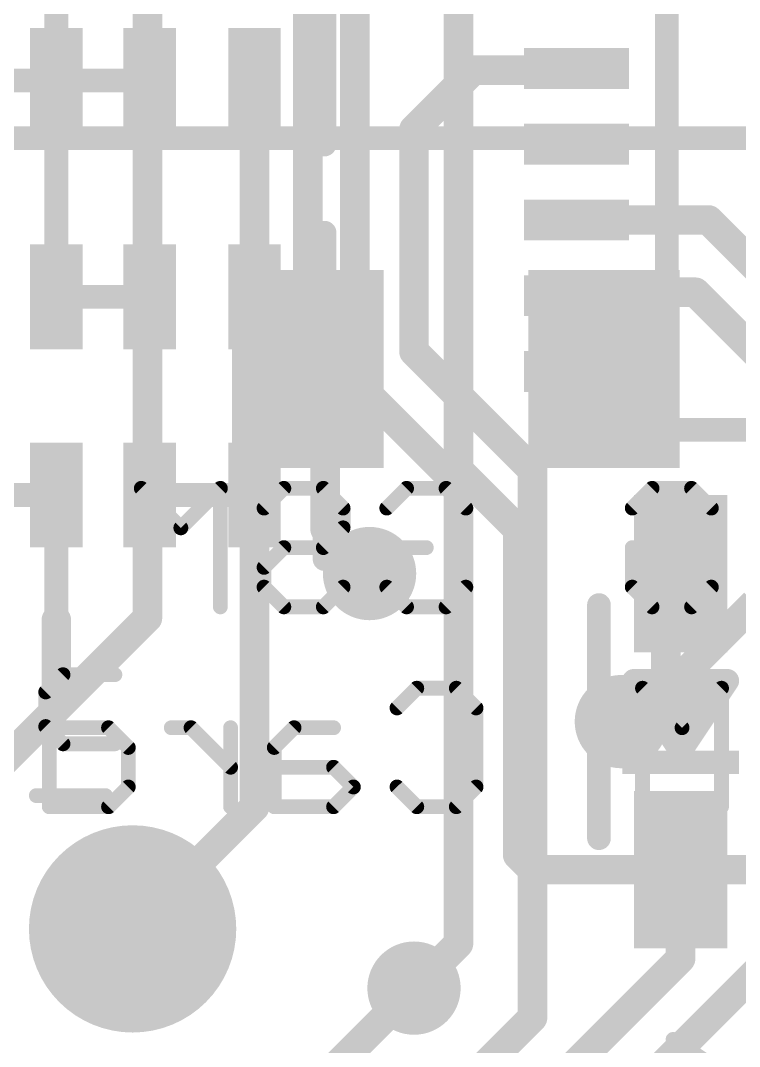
# Model space of a CAD drawing. Extents: x -0.3 to 32, y -0.4 to 44.5.
# Drawn here: x 18.85 to 25.02, y 4.2 to 13 of the extents above; entities that cross this region are included whole.
import ezdxf

# ---------------------------------------------------------------- set-up
doc = ezdxf.new("R2010")
doc.units = 0
for name, color, linetype in [('1', 12, 'CONTINUOUS'), ('16', 132, 'CONTINUOUS'), ('17', 110, 'CONTINUOUS'), ('18', 110, 'CONTINUOUS'), ('21', 40, 'CONTINUOUS'), ('22', 6, 'CONTINUOUS')]:
    doc.layers.add(name, color=color, linetype=linetype)

# ---------------------------------------------------------------- blocks, each defined once
blk = doc.blocks.new('RECT')
blk.add_solid([(-0.5, -0.5), (0.5, -0.5), (-0.5, 0.5), (0.5, 0.5)])
blk = doc.blocks.new('ROUNDP')
at = {"const_width": 0.5}
blk.add_lwpolyline([(0, -0.25, 1), (0, 0.25, 1), (0, -0.25)], format="xyb", dxfattribs=at)
blk = doc.blocks.new('ROUNDV')
at = {"const_width": 0.5}
blk.add_lwpolyline([(0, -0.25, 1), (0, 0.25, 1), (0, -0.25)], format="xyb", dxfattribs=at)

msp = doc.modelspace()

# ---------------------------------------------------------------- linework, layer by layer
at = {"layer": '1'}
for points, const_width in [([(19.158, 14.185), (19.158, 12.485)], 0.2032), ([(21.717, 13.208), (21.717, 9.906)], 0.254), ([(22.225, 12.065), (22.733, 12.573)], 0.254), ([(22.733, 12.573), (23.603, 12.573)], 0.254), ([(23.603, 12.573), (23.618, 12.588)], 0.254), ([(19.158, 12.485), (18.258, 12.485)], 0.2032), ([(19.158, 12.485), (19.958, 12.485)], 0.2032), ([(19.158, 10.629), (19.158, 12.485)], 0.2032), ([(20.858, 12.485), (20.858, 10.629)], 0.254), ([(22.225, 10.16), (22.225, 12.065)], 0.254), ([(23.618, 11.288), (24.75, 11.288)], 0.254), ([(24.75, 11.288), (25.497, 10.541)], 0.254), ([(20.858, 10.629), (20.858, 9.809)], 0.254), ([(23.648, 10.668), (23.618, 10.638)], 0.254), ([(24.638, 10.668), (23.648, 10.668)], 0.254), ([(25.273, 10.033), (24.638, 10.668)], 0.254), ([(19.958, 10.629), (19.158, 10.629)], 0.2032), ([(19.958, 10.629), (19.958, 8.929)], 0.2032), ([(23.241, 9.144), (22.225, 10.16)], 0.254), ([(21.717, 9.906), (22.606, 9.017)], 0.254), ([(20.858, 9.809), (20.828, 9.779)], 0.254), ([(20.828, 9.779), (21.082, 9.779)], 0.254), ([(21.082, 9.779), (21.463, 9.398)], 0.254), ([(21.463, 9.398), (21.463, 8.636)], 0.254), ([(23.241, 4.445), (23.241, 9.144)], 0.254), ([(22.606, 9.017), (22.606, 5.08)], 0.254), ([(19.158, 8.929), (18.258, 8.929)], 0.2032), ([(19.158, 7.855), (19.158, 8.929)], 0.2032), ([(19.958, 8.929), (20.858, 8.929)], 0.2032), ([(20.858, 8.929), (20.858, 6.253)], 0.254), ([(21.463, 8.636), (21.844, 8.255)], 0.254), ([(24.511, 8.255), (24.384, 8.128)], 0.254), ([(24.384, 8.128), (24.384, 7.366)], 0.254), ([(19.158, 7.855), (19.158, 7.093)], 0.254), ([(24.384, 7.366), (24.003, 6.985)], 0.254), ([(19.158, 7.093), (17.272, 5.207)], 0.254), ([(20.858, 6.253), (19.812, 5.207)], 0.254), ([(24.511, 4.953), (24.511, 5.715)], 0.254), ([(22.606, 5.08), (22.225, 4.699)], 0.254), ([(22.86, 3.302), (24.511, 4.953)], 0.254), ([(25.273, 4.953), (23.114, 2.794)], 0.254), ([(22.606, 3.81), (23.241, 4.445)], 0.254)]:
    msp.add_lwpolyline(points, dxfattribs=dict(at, const_width=const_width))
for points, const_width in [([(22.733, 12.6365, 1), (22.733, 12.5095)], 0.127), ([(22.7779, 12.5281, 1), (22.6881, 12.6179)], 0.127), ([(23.5581, 12.6179, 1), (23.6479, 12.5281)], 0.127), ([(23.6629, 12.5431, 1), (23.5731, 12.6329)], 0.127), ([(23.603, 12.5095, 1), (23.603, 12.6365)], 0.127), ([(19.158, 12.5358, 1), (19.158, 12.4342)], 0.1016), ([(19.2088, 12.485, 1), (19.1072, 12.485)], 0.1016), ([(19.158, 12.4342, 1), (19.158, 12.5358)], 0.1016), ([(19.958, 12.4342, 1), (19.958, 12.5358)], 0.1016), ([(20.9215, 12.485, 1), (20.7945, 12.485)], 0.127), ([(19.1072, 12.485, 1), (19.2088, 12.485)], 0.1016), ([(22.2885, 12.065, 1), (22.1615, 12.065)], 0.127), ([(22.1801, 12.1099, 1), (22.2699, 12.0201)], 0.127), ([(23.618, 11.3515, 1), (23.618, 11.2245)], 0.127), ([(24.7949, 11.3329, 1), (24.7051, 11.2431)], 0.127), ([(24.75, 11.2245, 1), (24.75, 11.3515)], 0.127), ([(20.9215, 10.629, 1), (20.7945, 10.629)], 0.127), ([(23.5731, 10.6829, 1), (23.6629, 10.5931)], 0.127), ([(23.648, 10.7315, 1), (23.648, 10.6045)], 0.127), ([(23.6929, 10.6231, 1), (23.6031, 10.7129)], 0.127), ([(24.6829, 10.7129, 1), (24.5931, 10.6231)], 0.127), ([(24.638, 10.6045, 1), (24.638, 10.7315)], 0.127), ([(19.158, 10.6798, 1), (19.158, 10.5782)], 0.1016), ([(19.1072, 10.629, 1), (19.2088, 10.629)], 0.1016), ([(20.0088, 10.629, 1), (19.9072, 10.629)], 0.1016), ([(19.958, 10.5782, 1), (19.958, 10.6798)], 0.1016), ([(20.7945, 10.629, 1), (20.9215, 10.629)], 0.127), ([(22.2699, 10.2049, 1), (22.1801, 10.1151)], 0.127), ([(22.1615, 10.16, 1), (22.2885, 10.16)], 0.127), ([(21.7619, 9.9509, 1), (21.6721, 9.8611)], 0.127), ([(21.6535, 9.906, 1), (21.7805, 9.906)], 0.127), ([(20.828, 9.8425, 1), (20.828, 9.7155)], 0.127), ([(20.7831, 9.8239, 1), (20.8729, 9.7341)], 0.127), ([(20.7945, 9.809, 1), (20.9215, 9.809)], 0.127), ([(20.9029, 9.7641, 1), (20.8131, 9.8539)], 0.127), ([(21.1269, 9.8239, 1), (21.0371, 9.7341)], 0.127), ([(21.082, 9.7155, 1), (21.082, 9.8425)], 0.127), ([(21.5265, 9.398, 1), (21.3995, 9.398)], 0.127), ([(21.4181, 9.3531, 1), (21.5079, 9.4429)], 0.127), ([(23.3045, 9.144, 1), (23.1775, 9.144)], 0.127), ([(23.1961, 9.0991, 1), (23.2859, 9.1889)], 0.127), ([(22.6695, 9.017, 1), (22.5425, 9.017)], 0.127), ([(22.5611, 8.9721, 1), (22.6509, 9.0619)], 0.127), ([(19.2088, 8.929, 1), (19.1072, 8.929)], 0.1016), ([(19.158, 8.8782, 1), (19.158, 8.9798)], 0.1016), ([(19.958, 8.9798, 1), (19.958, 8.8782)], 0.1016), ([(19.9072, 8.929, 1), (20.0088, 8.929)], 0.1016), ([(20.9215, 8.929, 1), (20.7945, 8.929)], 0.127), ([(20.858, 8.8782, 1), (20.858, 8.9798)], 0.1016), ([(21.5079, 8.6809, 1), (21.4181, 8.5911)], 0.127), ([(21.3995, 8.636, 1), (21.5265, 8.636)], 0.127), ([(21.7991, 8.2101, 1), (21.8889, 8.2999)], 0.127), ([(24.5559, 8.2101, 1), (24.4661, 8.2999)], 0.127), ([(24.4475, 8.128, 1), (24.3205, 8.128)], 0.127), ([(24.3391, 8.1729, 1), (24.4289, 8.0831)], 0.127), ([(19.2215, 7.855, 1), (19.0945, 7.855)], 0.127), ([(19.1072, 7.855, 1), (19.2088, 7.855)], 0.1016), ([(24.4289, 7.3211, 1), (24.3391, 7.4109)], 0.127), ([(24.3205, 7.366, 1), (24.4475, 7.366)], 0.127), ([(19.2029, 7.0481, 1), (19.1131, 7.1379)], 0.127), ([(19.0945, 7.093, 1), (19.2215, 7.093)], 0.127), ([(23.9581, 7.0299, 1), (24.0479, 6.9401)], 0.127), ([(20.9029, 6.2081, 1), (20.8131, 6.2979)], 0.127), ([(20.7945, 6.253, 1), (20.9215, 6.253)], 0.127), ([(24.5745, 5.715, 1), (24.4475, 5.715)], 0.127), ([(19.7671, 5.2519, 1), (19.8569, 5.1621)], 0.127), ([(22.6509, 5.0351, 1), (22.5611, 5.1249)], 0.127), ([(22.5425, 5.08, 1), (22.6695, 5.08)], 0.127), ([(24.4475, 4.953, 1), (24.5745, 4.953)], 0.127), ([(24.5559, 4.9081, 1), (24.4661, 4.9979)], 0.127), ([(22.1801, 4.7439, 1), (22.2699, 4.6541)], 0.127), ([(23.1775, 4.445, 1), (23.3045, 4.445)], 0.127), ([(23.2859, 4.4001, 1), (23.1961, 4.4899)], 0.127)]:
    msp.add_lwpolyline(points, format="xyb", dxfattribs=dict(at, const_width=const_width))
at = {"layer": '16', "const_width": 0.254}
for points in [[(19.939, 7.874), (19.939, 15.367)], [(21.314, 10.01), (21.314, 15.135)], [(22.606, 14.986), (22.606, 9.144)], [(22.606, 9.144), (23.114, 8.636)], [(23.114, 8.636), (23.114, 5.842)], [(24.13, 6.985), (25.146, 8.001)], [(17.272, 5.207), (19.939, 7.874)], [(24.003, 6.985), (24.13, 6.985)], [(23.114, 5.842), (23.241, 5.715)], [(23.241, 5.715), (26.543, 5.715)], [(22.225, 4.699), (21.336, 3.81)]]:
    msp.add_lwpolyline(points, dxfattribs=at)
at = {"layer": '16', "const_width": 0.127}
for points in [[(21.2505, 10.01, 1), (21.3775, 10.01)], [(22.6509, 9.1889, 1), (22.5611, 9.0991)], [(22.5425, 9.144, 1), (22.6695, 9.144)], [(23.1775, 8.636, 1), (23.0505, 8.636)], [(23.0691, 8.5911, 1), (23.1589, 8.6809)], [(19.8755, 7.874, 1), (20.0025, 7.874)], [(19.9839, 7.8291, 1), (19.8941, 7.9189)], [(24.003, 7.0485, 1), (24.003, 6.9215)], [(24.0851, 7.0299, 1), (24.1749, 6.9401)], [(24.13, 6.9215, 1), (24.13, 7.0485)], [(23.1589, 5.8869, 1), (23.0691, 5.7971)], [(23.0505, 5.842, 1), (23.1775, 5.842)], [(23.241, 5.7785, 1), (23.241, 5.6515)], [(23.1961, 5.6701, 1), (23.2859, 5.7599)], [(22.2699, 4.6541, 1), (22.1801, 4.7439)]]:
    msp.add_lwpolyline(points, format="xyb", dxfattribs=at)
at = {"layer": '21'}
for points, const_width in [([(21.458, 14.735), (21.458, 11.935)], 0.2032), ([(24.393, 9.488), (24.393, 14.388)], 0.2032), ([(21.458, 11.179), (21.458, 8.379)], 0.2032), ([(28.693, 9.488), (24.393, 9.488)], 0.2032), ([(23.811, 5.985), (23.811, 7.985)], 0.2032), ([(19.2153, 7.3877), (19.067, 7.2394)], 0.127), ([(19.6602, 7.3877), (19.2153, 7.3877)], 0.127), ([(24.511, 6.735), (24.111, 7.335)], 0.2032), ([(24.111, 7.335), (24.911, 7.335)], 0.2032), ([(24.911, 7.335), (24.511, 6.735)], 0.2032), ([(19.067, 7.2394), (19.067, 6.9428)], 0.127), ([(24.511, 6.885), (24.311, 7.185)], 0.2032), ([(24.311, 7.185), (24.711, 7.185)], 0.2032), ([(24.711, 7.185), (24.511, 6.885)], 0.2032), ([(24.3597, 7.112), (24.6623, 7.112)], 0.2032), ([(19.067, 6.9428), (19.2153, 6.7945)], 0.127), ([(24.4951, 6.9088), (24.5269, 6.9088)], 0.2032), ([(19.2153, 6.7945), (19.6602, 6.7945)], 0.127), ([(18.9865, 6.3504), (19.5797, 6.3504)], 0.127), ([(24.4467, 4.2592), (25.3365, 3.666)], 0.127)]:
    msp.add_lwpolyline(points, dxfattribs=dict(at, const_width=const_width))
for points, const_width in [([(21.4072, 11.935, 1), (21.5088, 11.935)], 0.1016), ([(21.5088, 11.179, 1), (21.4072, 11.179)], 0.1016), ([(24.393, 9.5388, 1), (24.393, 9.4372)], 0.1016), ([(24.3422, 9.488, 1), (24.4438, 9.488)], 0.1016), ([(21.4072, 8.379, 1), (21.5088, 8.379)], 0.1016), ([(23.8618, 7.985, 1), (23.7602, 7.985)], 0.1016), ([(19.2153, 7.4194, 1), (19.2153, 7.3559)], 0.0635), ([(19.2377, 7.3652, 1), (19.1928, 7.4101)], 0.0635), ([(19.6602, 7.3559, 1), (19.6602, 7.4194)], 0.0635), ([(24.1533, 7.3632, 1), (24.0687, 7.3068)], 0.1016), ([(24.111, 7.3858, 1), (24.111, 7.2842)], 0.1016), ([(24.9533, 7.3068, 1), (24.8687, 7.3632)], 0.1016), ([(24.911, 7.2842, 1), (24.911, 7.3858)], 0.1016), ([(19.0987, 7.2394, 1), (19.0352, 7.2394)], 0.0635), ([(19.0445, 7.2618, 1), (19.0894, 7.2169)], 0.0635), ([(24.3533, 7.2132, 1), (24.2687, 7.1568)], 0.1016), ([(24.311, 7.2358, 1), (24.311, 7.1342)], 0.1016), ([(24.7533, 7.1568, 1), (24.6687, 7.2132)], 0.1016), ([(24.711, 7.1342, 1), (24.711, 7.2358)], 0.1016), ([(24.3597, 7.1628, 1), (24.3597, 7.0612)], 0.1016), ([(24.6623, 7.0612, 1), (24.6623, 7.1628)], 0.1016), ([(19.0352, 6.9428, 1), (19.0987, 6.9428)], 0.0635), ([(19.0894, 6.9652, 1), (19.0445, 6.9203)], 0.0635), ([(24.4951, 6.9596, 1), (24.4951, 6.858)], 0.1016), ([(24.4687, 6.9132, 1), (24.5533, 6.8568)], 0.1016), ([(24.4687, 6.8568, 1), (24.5533, 6.9132)], 0.1016), ([(24.5269, 6.858, 1), (24.5269, 6.9596)], 0.1016), ([(19.2153, 6.8262, 1), (19.2153, 6.7628)], 0.0635), ([(19.1928, 6.772, 1), (19.2377, 6.817)], 0.0635), ([(19.6602, 6.7628, 1), (19.6602, 6.8262)], 0.0635), ([(24.4687, 6.7632, 1), (24.5533, 6.7068)], 0.1016), ([(24.4687, 6.7068, 1), (24.5533, 6.7632)], 0.1016), ([(18.9865, 6.3821, 1), (18.9865, 6.3186)], 0.0635), ([(19.5797, 6.3186, 1), (19.5797, 6.3821)], 0.0635), ([(23.7602, 5.985, 1), (23.8618, 5.985)], 0.1016), ([(24.4644, 4.2856, 1), (24.4291, 4.2328)], 0.0635)]:
    msp.add_lwpolyline(points, format="xyb", dxfattribs=dict(at, const_width=const_width))
at = {"layer": '22'}
for points, const_width in [([(27.4957, 11.9905), (17.8622, 11.9905)], 0.2032), ([(20.2256, 8.6472), (19.8867, 8.9861)], 0.127), ([(19.8867, 8.9861), (19.8867, 7.9693)], 0.127), ([(20.5646, 8.9861), (20.2256, 8.6472)], 0.127), ([(20.5646, 7.9693), (20.5646, 8.9861)], 0.127), ([(20.9391, 8.8166), (21.1086, 8.9861)], 0.127), ([(21.1086, 8.9861), (21.4476, 8.9861)], 0.127), ([(21.4476, 8.9861), (21.617, 8.8166)], 0.127), ([(21.9916, 8.8166), (22.1611, 8.9861)], 0.127), ([(22.1611, 8.9861), (22.5, 8.9861)], 0.127), ([(22.5, 8.9861), (22.6695, 8.8166)], 0.127), ([(24.0965, 8.8166), (24.266, 8.9861)], 0.127), ([(24.266, 8.9861), (24.6049, 8.9861)], 0.127), ([(24.6049, 8.9861), (24.7744, 8.8166)], 0.127), ([(21.617, 8.8166), (21.617, 8.6472)], 0.127), ([(22.6695, 8.8166), (22.6695, 8.1387)], 0.127), ([(24.7744, 8.8166), (24.7744, 8.1387)], 0.127), ([(21.617, 8.6472), (21.4476, 8.4777)], 0.127), ([(21.1086, 8.4777), (20.9391, 8.3082)], 0.127), ([(21.4476, 8.4777), (21.1086, 8.4777)], 0.127), ([(21.9916, 8.1387), (21.9916, 8.4777)], 0.127), ([(21.9916, 8.4777), (22.3305, 8.4777)], 0.127), ([(24.0965, 8.1387), (24.0965, 8.4777)], 0.127), ([(24.0965, 8.4777), (24.4355, 8.4777)], 0.127), ([(20.9391, 8.3082), (20.9391, 8.1387)], 0.127), ([(20.9391, 8.1387), (21.1086, 7.9693)], 0.127), ([(21.4476, 7.9693), (21.617, 8.1387)], 0.127), ([(22.1611, 7.9693), (21.9916, 8.1387)], 0.127), ([(22.6695, 8.1387), (22.5, 7.9693)], 0.127), ([(24.266, 7.9693), (24.0965, 8.1387)], 0.127), ([(24.7744, 8.1387), (24.6049, 7.9693)], 0.127), ([(21.1086, 7.9693), (21.4476, 7.9693)], 0.127), ([(22.5, 7.9693), (22.1611, 7.9693)], 0.127), ([(24.6049, 7.9693), (24.266, 7.9693)], 0.127), ([(19.0973, 7.2716), (19.0973, 6.2548)], 0.127), ([(22.0793, 7.1021), (22.2488, 7.2716)], 0.127), ([(22.2488, 7.2716), (22.5877, 7.2716)], 0.127), ([(22.5877, 7.2716), (22.7572, 7.1021)], 0.127), ([(24.5232, 6.9327), (24.1842, 7.2716)], 0.127), ([(24.1842, 7.2716), (24.1842, 6.2548)], 0.127), ([(24.8621, 7.2716), (24.5232, 6.9327)], 0.127), ([(24.8621, 6.2548), (24.8621, 7.2716)], 0.127), ([(22.7572, 7.1021), (22.7572, 6.4242)], 0.127), ([(19.6058, 6.9327), (19.0973, 6.9327)], 0.127), ([(19.7752, 6.7632), (19.6058, 6.9327)], 0.127), ([(20.3133, 6.9327), (20.1439, 6.9327)], 0.127), ([(20.6523, 6.5937), (20.3133, 6.9327)], 0.127), ([(20.6523, 6.2548), (20.6523, 6.9327)], 0.127), ([(21.1963, 6.9327), (21.0268, 6.7632)], 0.127), ([(21.5353, 6.9327), (21.1963, 6.9327)], 0.127), ([(19.7752, 6.4242), (19.7752, 6.7632)], 0.127), ([(21.0268, 6.7632), (21.0268, 6.2548)], 0.127), ([(21.5353, 6.5937), (21.0268, 6.5937)], 0.127), ([(21.7047, 6.4242), (21.5353, 6.5937)], 0.127), ([(19.6058, 6.2548), (19.7752, 6.4242)], 0.127), ([(21.5353, 6.2548), (21.7047, 6.4242)], 0.127), ([(22.2488, 6.2548), (22.0793, 6.4242)], 0.127), ([(22.7572, 6.4242), (22.5877, 6.2548)], 0.127), ([(19.0973, 6.2548), (19.6058, 6.2548)], 0.127), ([(21.0268, 6.2548), (21.5353, 6.2548)], 0.127), ([(22.5877, 6.2548), (22.2488, 6.2548)], 0.127)]:
    msp.add_lwpolyline(points, dxfattribs=dict(at, const_width=const_width))
at = {"layer": '22', "const_width": 0.0635}
for points in [[(19.9091, 9.0086, 1), (19.8642, 8.9637)], [(19.9184, 8.9861, 1), (19.8549, 8.9861)], [(20.5963, 8.9861, 1), (20.5328, 8.9861)], [(20.587, 8.9637, 1), (20.5421, 9.0086)], [(21.1086, 9.0179, 1), (21.1086, 8.9544)], [(21.1311, 8.9637, 1), (21.0862, 9.0086)], [(21.47, 9.0086, 1), (21.4251, 8.9637)], [(21.4476, 8.9544, 1), (21.4476, 9.0179)], [(22.1611, 9.0179, 1), (22.1611, 8.9544)], [(22.1835, 8.9637, 1), (22.1386, 9.0086)], [(22.5225, 9.0086, 1), (22.4776, 8.9637)], [(22.5, 8.9544, 1), (22.5, 9.0179)], [(24.266, 9.0179, 1), (24.266, 8.9544)], [(24.2884, 8.9637, 1), (24.2435, 9.0086)], [(24.6274, 9.0086, 1), (24.5825, 8.9637)], [(24.6049, 8.9544, 1), (24.6049, 9.0179)], [(20.9167, 8.8391, 1), (20.9616, 8.7942)], [(21.6488, 8.8166, 1), (21.5853, 8.8166)], [(21.5946, 8.7942, 1), (21.6395, 8.8391)], [(21.9691, 8.8391, 1), (22.014, 8.7942)], [(22.7012, 8.8166, 1), (22.6378, 8.8166)], [(22.647, 8.7942, 1), (22.692, 8.8391)], [(24.0741, 8.8391, 1), (24.119, 8.7942)], [(24.8062, 8.8166, 1), (24.7427, 8.8166)], [(24.752, 8.7942, 1), (24.7969, 8.8391)], [(20.2032, 8.6696, 1), (20.2481, 8.6247)], [(20.2032, 8.6247, 1), (20.2481, 8.6696)], [(21.5853, 8.6472, 1), (21.6488, 8.6472)], [(21.6395, 8.6247, 1), (21.5946, 8.6696)], [(21.1086, 8.5094, 1), (21.1086, 8.4459)], [(21.1311, 8.4552, 1), (21.0862, 8.5001)], [(21.4476, 8.4459, 1), (21.4476, 8.5094)], [(22.0233, 8.4777, 1), (21.9598, 8.4777)], [(21.9916, 8.5094, 1), (21.9916, 8.4459)], [(22.3305, 8.4459, 1), (22.3305, 8.5094)], [(24.0965, 8.5094, 1), (24.0965, 8.4459)], [(24.1283, 8.4777, 1), (24.0648, 8.4777)], [(24.4355, 8.4459, 1), (24.4355, 8.5094)], [(21.4251, 8.5001, 1), (21.47, 8.4552)], [(20.9709, 8.3082, 1), (20.9074, 8.3082)], [(20.9167, 8.3307, 1), (20.9616, 8.2858)], [(20.9616, 8.1612, 1), (20.9167, 8.1163)], [(21.6395, 8.1163, 1), (21.5946, 8.1612)], [(22.014, 8.1612, 1), (21.9691, 8.1163)], [(22.692, 8.1163, 1), (22.647, 8.1612)], [(24.119, 8.1612, 1), (24.0741, 8.1163)], [(24.7969, 8.1163, 1), (24.752, 8.1612)], [(20.9074, 8.1387, 1), (20.9709, 8.1387)], [(21.9598, 8.1387, 1), (22.0233, 8.1387)], [(22.6378, 8.1387, 1), (22.7012, 8.1387)], [(24.0648, 8.1387, 1), (24.1283, 8.1387)], [(24.7427, 8.1387, 1), (24.8062, 8.1387)], [(21.1086, 8.001, 1), (21.1086, 7.9375)], [(21.0862, 7.9468, 1), (21.1311, 7.9917)], [(21.4251, 7.9917, 1), (21.47, 7.9468)], [(21.4476, 7.9375, 1), (21.4476, 8.001)], [(22.1611, 8.001, 1), (22.1611, 7.9375)], [(22.1386, 7.9468, 1), (22.1835, 7.9917)], [(22.4776, 7.9917, 1), (22.5225, 7.9468)], [(22.5, 7.9375, 1), (22.5, 8.001)], [(24.266, 8.001, 1), (24.266, 7.9375)], [(24.2435, 7.9468, 1), (24.2884, 7.9917)], [(24.5825, 7.9917, 1), (24.6274, 7.9468)], [(24.6049, 7.9375, 1), (24.6049, 8.001)], [(19.8549, 7.9693, 1), (19.9184, 7.9693)], [(20.5328, 7.9693, 1), (20.5963, 7.9693)], [(19.1291, 7.2716, 1), (19.0656, 7.2716)], [(22.2488, 7.3034, 1), (22.2488, 7.2399)], [(22.2712, 7.2492, 1), (22.2263, 7.2941)], [(22.6102, 7.2941, 1), (22.5653, 7.2492)], [(22.5877, 7.2399, 1), (22.5877, 7.3034)], [(24.216, 7.2716, 1), (24.1525, 7.2716)], [(24.2067, 7.2941, 1), (24.1618, 7.2492)], [(24.8939, 7.2716, 1), (24.8304, 7.2716)], [(24.8846, 7.2492, 1), (24.8397, 7.2941)], [(22.0568, 7.1246, 1), (22.1017, 7.0797)], [(22.789, 7.1021, 1), (22.7255, 7.1021)], [(22.7348, 7.0797, 1), (22.7797, 7.1246)], [(19.0973, 6.9644, 1), (19.0973, 6.9009)], [(19.6282, 6.9551, 1), (19.5833, 6.9102)], [(19.6058, 6.9009, 1), (19.6058, 6.9644)], [(20.1439, 6.9644, 1), (20.1439, 6.9009)], [(20.3358, 6.9551, 1), (20.2909, 6.9102)], [(20.3133, 6.9009, 1), (20.3133, 6.9644)], [(20.684, 6.9327, 1), (20.6205, 6.9327)], [(21.1963, 6.9644, 1), (21.1963, 6.9009)], [(21.2188, 6.9102, 1), (21.1739, 6.9551)], [(21.5353, 6.9009, 1), (21.5353, 6.9644)], [(24.5007, 6.9551, 1), (24.5456, 6.9102)], [(24.5007, 6.9102, 1), (24.5456, 6.9551)], [(19.807, 6.7632, 1), (19.7435, 6.7632)], [(19.7528, 6.7407, 1), (19.7977, 6.7856)], [(21.0586, 6.7632, 1), (20.9951, 6.7632)], [(21.0044, 6.7856, 1), (21.0493, 6.7407)], [(20.6298, 6.5713, 1), (20.6747, 6.6162)], [(21.0268, 6.6255, 1), (21.0268, 6.562)], [(21.5577, 6.6162, 1), (21.5128, 6.5713)], [(21.5353, 6.562, 1), (21.5353, 6.6255)], [(19.7435, 6.4242, 1), (19.807, 6.4242)], [(19.7977, 6.4018, 1), (19.7528, 6.4467)], [(21.7272, 6.4018, 1), (21.6823, 6.4467)], [(21.6823, 6.4018, 1), (21.7272, 6.4467)], [(22.1017, 6.4467, 1), (22.0568, 6.4018)], [(22.7255, 6.4242, 1), (22.789, 6.4242)], [(22.7797, 6.4018, 1), (22.7348, 6.4467)], [(19.0973, 6.2865, 1), (19.0973, 6.223)], [(19.0656, 6.2548, 1), (19.1291, 6.2548)], [(19.5833, 6.2772, 1), (19.6282, 6.2323)], [(19.6058, 6.223, 1), (19.6058, 6.2865)], [(20.6205, 6.2548, 1), (20.684, 6.2548)], [(21.0268, 6.2865, 1), (21.0268, 6.223)], [(20.9951, 6.2548, 1), (21.0586, 6.2548)], [(21.5128, 6.2772, 1), (21.5577, 6.2323)], [(21.5353, 6.223, 1), (21.5353, 6.2865)], [(22.2488, 6.2865, 1), (22.2488, 6.223)], [(22.2263, 6.2323, 1), (22.2712, 6.2772)], [(22.5653, 6.2772, 1), (22.6102, 6.2323)], [(22.5877, 6.223, 1), (22.5877, 6.2865)], [(24.1525, 6.2548, 1), (24.216, 6.2548)], [(24.8304, 6.2548, 1), (24.8939, 6.2548)]]:
    msp.add_lwpolyline(points, format="xyb", dxfattribs=at)

# ---------------------------------------------------------------- block references
at = {"layer": '1'}
for p, xscale, yscale, rotation in [((19.158, 12.485), 0.45, 0.9, 180), ((19.958, 12.485), 0.45, 0.9, 180), ((20.858, 12.485), 0.45, 0.9, 180), ((23.618, 12.588), 0.35, 0.9, 270), ((23.618, 11.938), 0.35, 0.9, 270), ((23.618, 11.288), 0.35, 0.9, 270), ((23.618, 10.638), 0.35, 0.9, 270), ((23.618, 9.988), 0.35, 0.9, 270), ((24.511, 8.255), 1.35, 0.8, 90), ((24.511, 5.715), 1.35, 0.8, 90)]:
    msp.add_blockref('RECT', p, dxfattribs=dict(at, xscale=xscale, yscale=yscale, rotation=rotation))
at = {"layer": '1', "xscale": 0.45, "yscale": 0.9}
for p in [(19.158, 10.629), (19.958, 10.629), (20.858, 10.629), (19.158, 8.929), (19.958, 8.929), (20.858, 8.929)]:
    msp.add_blockref('RECT', p, dxfattribs=at)
at = {"layer": '16', "xscale": 1.7, "yscale": 1.3, "rotation": 90}
for p in [(21.314, 10.01), (23.854, 10.01)]:
    msp.add_blockref('RECT', p, dxfattribs=at)
at = {"layer": '17', "xscale": 1.778, "yscale": 1.778, "rotation": 90}
msp.add_blockref('ROUNDP', (19.812, 5.207), dxfattribs=at)
msp.add_blockref('ROUNDP', (19.812, 5.207), dxfattribs=at)
at = {"layer": '18', "xscale": 0.8001, "yscale": 0.8001}
for p in [(21.844, 8.255), (21.844, 8.255), (24.003, 6.985), (24.003, 6.985), (22.225, 4.699), (22.225, 4.699)]:
    msp.add_blockref('ROUNDV', p, dxfattribs=at)
at = {"layer": '21', "xscale": 0.2, "rotation": 90}
msp.add_blockref('RECT', (24.511, 6.635), dxfattribs=at)

doc.saveas('drawing.dxf')
